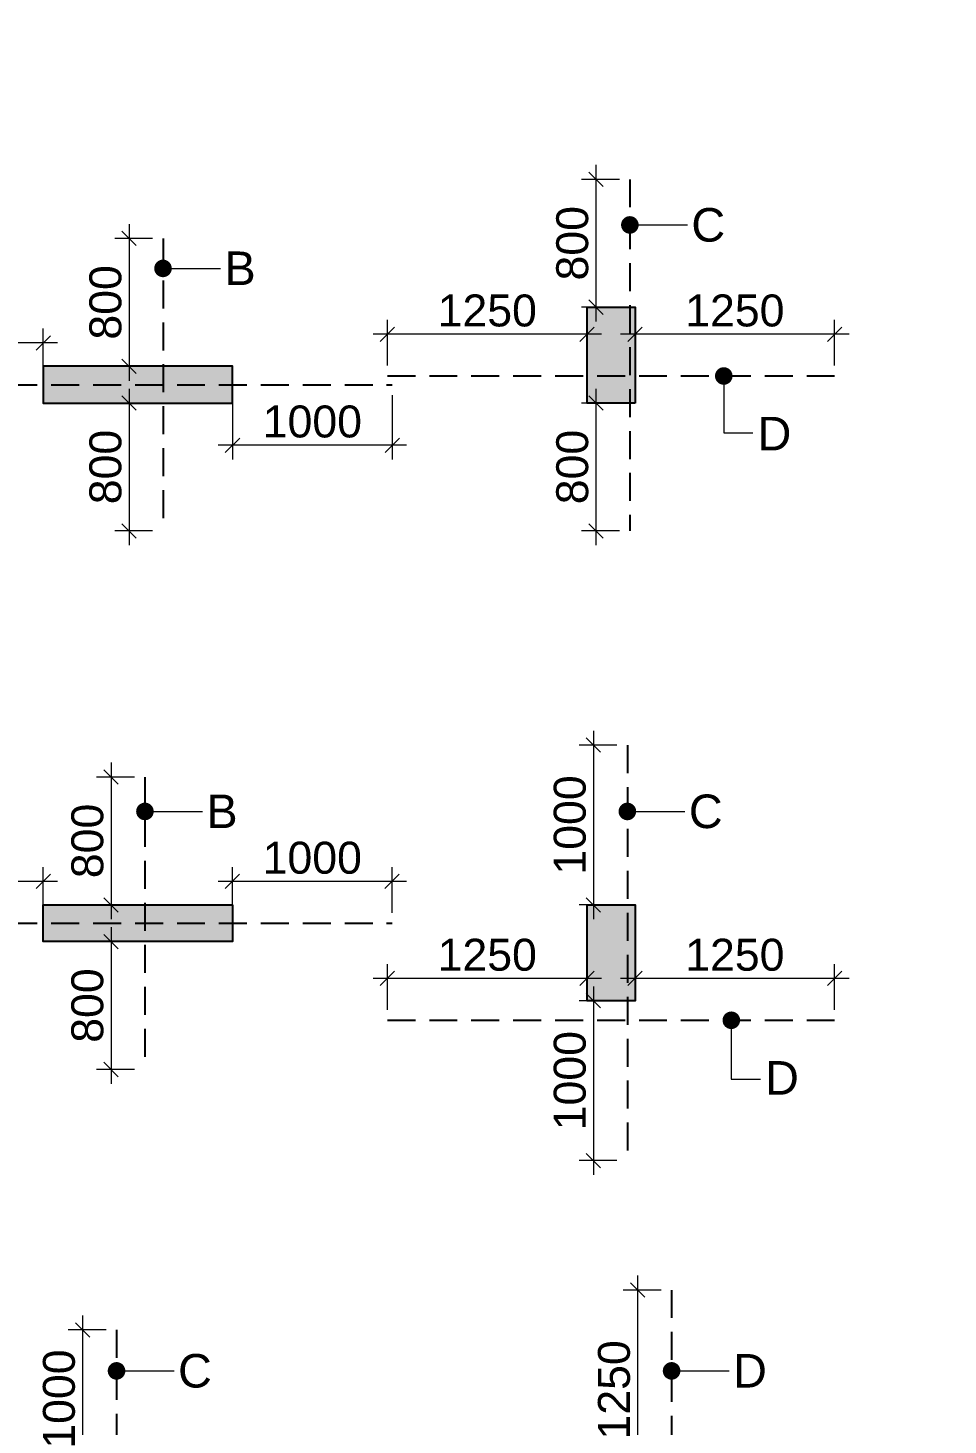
# Model space of a CAD drawing. Header units: millimetres. Extents: x 1123469 to 1883119, y -126924 to 196924.
# Drawn here: x 1485553 to 1491314, y 142469 to 151212 of the extents above; entities that cross this region are included whole.
import ezdxf

# ---------------------------------------------------------------- set-up
doc = ezdxf.new("R2010")
doc.units = ezdxf.units.MM
doc.header["$LTSCALE"] = 500
doc.header["$MEASUREMENT"] = 0
doc.header["$PDMODE"] = 34
doc.linetypes.add('CONTINOUS', pattern=[0])
doc.linetypes.add('HIDDEN', pattern=[0.375, 0.25, -0.125])
doc.layers.get('Defpoints').update_dxf_attribs({"lineweight": 0})
for name, color, linetype, lineweight in [('ARWO', 1, 'Continuous', 18), ('CUT OUT', 1, 'Continuous', 13), ('S - SUNK', 251, 'Continuous', 0), ('TOWER COL HATCH', 253, 'Continuous', 20)]:
    doc.layers.add(name, color=color, linetype=linetype, lineweight=lineweight)
for name, color, linetype in [('COL. DIM', 3, 'Continuous'), ('reinf.', 4, 'Continuous'), ('TEXT 1', 1, 'Continuous'), ('TOWER AREA COLUMN.', 6, 'Continuous')]:
    doc.layers.add(name, color=color, linetype=linetype)
doc.styles.add('3mm', font='arial.ttf')
doc.dimstyles.new('PARAMVEER', dxfattribs={"dimtxt": 200, "dimasz": 100, "dimexe": 0, "dimexo": 25, "dimgap": 10, "dimtad": 1, "dimdec": 0, "dimrnd": 5, "dimzin": 0, "dimdsep": 46, "dimtxsty": '3mm', "dimblk": 'OBLIQUE', "dimcen": 0.09, "dimdle": 75, "dimclrd": 1, "dimclre": 1, "dimclrt": 3, "dimadec": 0, "dimazin": 0, "dimtfac": 1, "dimtdec": 0, "dimtmove": 1, "dimatfit": 3, "dimfxl": 100, "dimtolj": 1, "dimtzin": 0, "dimlwd": 18, "dimlwe": 5, "dimarcsym": 0})
doc.dimstyles.new('PARAMVEER BEAM', dxfattribs={"dimtxt": 200, "dimasz": 100, "dimexe": 0, "dimexo": 0, "dimgap": 10, "dimtad": 1, "dimdec": 0, "dimzin": 0, "dimdsep": 46, "dimtxsty": '3mm', "dimblk": 'ARCHTICK', "dimcen": 0.09, "dimdle": 75, "dimclrd": 1, "dimclre": 1, "dimclrt": 3, "dimadec": 0, "dimazin": 0, "dimtfac": 1, "dimtdec": 0, "dimtmove": 1, "dimatfit": 3, "dimfxl": 100, "dimtolj": 1, "dimtzin": 0, "dimlwd": 18, "dimlwe": 5, "dimarcsym": 0})

# ---------------------------------------------------------------- blocks, each defined once
blk = doc.blocks.new('3tgra')
at = {"layer": 'TOWER COL HATCH'}
h = blk.add_hatch(color=253, dxfattribs=at)
h.dxf.hatch_style = 1
h.paths.add_polyline_path([(1391530.6, 85841.7), (1391230.6, 85841.7), (1391230.6, 86441.7), (1391530.6, 86441.7)])
h = blk.add_hatch(color=253, dxfattribs=at)
h.dxf.hatch_style = 1
h.paths.add_polyline_path([(1389010.6, 85841.7), (1389010.6, 86071.7), (1387825.6, 86071.7), (1387825.6, 85841.7)])
h = blk.add_hatch(color=253, dxfattribs=at)
h.dxf.hatch_style = 1
h.paths.add_polyline_path([(1389009.9, 82701.7), (1389009.9, 82471.7), (1387825.6, 82471.7), (1387825.6, 82701.7)])
h = blk.add_hatch(color=253, dxfattribs=at)
h.dxf.hatch_style = 1
h.paths.add_polyline_path([(1391230.6, 82701.7), (1391530.6, 82701.7), (1391530.6, 82101.7), (1391230.6, 82101.7)])
at = {"layer": 'TOWER AREA COLUMN.', "color": 4}
for points in [[(1391530.6, 85841.7), (1391230.6, 85841.7), (1391230.6, 86441.7), (1391530.6, 86441.7)], [(1389010.6, 85841.7), (1389010.6, 86071.7), (1387825.6, 86071.7), (1387825.6, 85841.7)], [(1389009.9, 82701.7), (1389009.9, 82471.7), (1387825.6, 82471.7), (1387825.6, 82701.7)], [(1391230.6, 82701.7), (1391530.6, 82701.7), (1391530.6, 82101.7), (1391230.6, 82101.7)]]:
    blk.add_lwpolyline(points, close=True, dxfattribs=at)
blk = doc.blocks.new('_Oblique')
at = {"color": 0, "linetype": 'ByBlock', "lineweight": -2}
blk.add_line((-0.5, -0.5), (0.5, 0.5), dxfattribs=at)
blk = doc.blocks.new('*D270')
at = {"layer": 'COL. DIM', "color": 1, "lineweight": 18, "ltscale": 10, "transparency": 16777216}
blk.add_line((1486186.6, 148954.2), (1486186.6, 147974.2), dxfattribs=at)
at = {"layer": 'COL. DIM', "color": 1, "linetype": 'CONTINOUS', "lineweight": 5, "ltscale": 10, "transparency": 16777216}
for p, q in [((1486334, 148864.2), (1486096.6, 148864.2)), ((1486334, 148064.2), (1486096.6, 148064.2))]:
    blk.add_line(p, q, dxfattribs=at)
at = {"layer": 'Defpoints', "color": 0, "ltscale": 10, "transparency": 16777216}
for p in [(1486399, 148864.2), (1486186.6, 148064.2), (1486399, 148064.2)]:
    blk.add_point(p, dxfattribs=at)
at = {"layer": 'COL. DIM', "color": 1, "lineweight": 18, "ltscale": 10, "transparency": 16777216, "xscale": 90, "yscale": 90, "zscale": 90}
for p, rotation in [((1486186.6, 148864.2), 90), ((1486186.6, 148064.2), 270)]:
    blk.add_blockref('_Oblique', p, dxfattribs=dict(at, rotation=rotation))
at = {"layer": 'COL. DIM', "color": 3, "ltscale": 10, "transparency": 16777216, "insert": (1486039.5, 148464.2), "char_height": 200, "attachment_point": 5, "rotation": 90, "style": '3mm'}
blk.add_mtext('\\A1;800', dxfattribs=at)
blk = doc.blocks.new('_ArchTick')
at = {"color": 0, "linetype": 'ByBlock', "const_width": 0.15}
blk.add_lwpolyline([(-0.5, -0.5), (0.5, 0.5)], dxfattribs=at)
blk = doc.blocks.new('*D271')
at = {"layer": 'COL. DIM', "color": 1, "linetype": 'CONTINOUS', "lineweight": 5, "ltscale": 10, "transparency": 16777216}
for p, q in [((1484649.2, 149044.2), (1484649.2, 149330.8)), ((1485649.2, 149044.2), (1485649.2, 149330.8))]:
    blk.add_line(p, q, dxfattribs=at)
at = {"layer": 'COL. DIM', "color": 1, "lineweight": 18, "ltscale": 10, "transparency": 16777216}
blk.add_line((1485739.2, 149240.8), (1484559.2, 149240.8), dxfattribs=at)
at = {"layer": 'Defpoints', "color": 0, "ltscale": 10, "transparency": 16777216}
for p in [(1484649.2, 149240.8), (1484649.2, 148979.2), (1485649.2, 148979.2)]:
    blk.add_point(p, dxfattribs=at)
at = {"layer": 'COL. DIM', "color": 1, "lineweight": 18, "ltscale": 10, "transparency": 16777216, "xscale": 90, "yscale": 90, "zscale": 90, "rotation": 180}
blk.add_blockref('_Oblique', (1484649.2, 149240.8), dxfattribs=at)
at = {"layer": 'COL. DIM', "color": 1, "lineweight": 18, "ltscale": 10, "transparency": 16777216, "xscale": 90, "yscale": 90, "zscale": 90}
blk.add_blockref('_Oblique', (1485649.2, 149240.8), dxfattribs=at)
at = {"layer": 'COL. DIM', "color": 3, "ltscale": 10, "transparency": 16777216, "insert": (1485149.2, 149387.9), "char_height": 200, "attachment_point": 5, "style": '3mm'}
blk.add_mtext('\\A1;1000', dxfattribs=at)
blk = doc.blocks.new('*D272')
at = {"layer": 'COL. DIM', "color": 1, "linetype": 'CONTINOUS', "lineweight": 5, "ltscale": 10, "transparency": 16777216}
for p, q in [((1486834.2, 148914.2), (1486834.2, 148510.6)), ((1487834.2, 148914.2), (1487834.2, 148510.6))]:
    blk.add_line(p, q, dxfattribs=at)
at = {"layer": 'COL. DIM', "color": 1, "lineweight": 18, "ltscale": 10, "transparency": 16777216}
blk.add_line((1487924.2, 148600.6), (1486744.2, 148600.6), dxfattribs=at)
at = {"layer": 'Defpoints', "color": 0, "ltscale": 10, "transparency": 16777216}
for p in [(1486834.2, 148979.2), (1487834.2, 148979.2), (1486834.2, 148600.6)]:
    blk.add_point(p, dxfattribs=at)
at = {"layer": 'COL. DIM', "color": 1, "lineweight": 18, "ltscale": 10, "transparency": 16777216, "xscale": 90, "yscale": 90, "zscale": 90, "rotation": 180}
blk.add_blockref('_Oblique', (1486834.2, 148600.6), dxfattribs=at)
at = {"layer": 'COL. DIM', "color": 1, "lineweight": 18, "ltscale": 10, "transparency": 16777216, "xscale": 90, "yscale": 90, "zscale": 90}
blk.add_blockref('_Oblique', (1487834.2, 148600.6), dxfattribs=at)
at = {"layer": 'COL. DIM', "color": 3, "ltscale": 10, "transparency": 16777216, "insert": (1487334.2, 148747.7), "char_height": 200, "attachment_point": 5, "style": '3mm'}
blk.add_mtext('\\A1;1000', dxfattribs=at)
blk = doc.blocks.new('*D273')
at = {"layer": 'COL. DIM', "color": 1, "lineweight": 18, "ltscale": 10, "transparency": 16777216}
blk.add_line((1486186.6, 149984.2), (1486186.6, 149004.2), dxfattribs=at)
at = {"layer": 'COL. DIM', "color": 1, "linetype": 'CONTINOUS', "lineweight": 5, "ltscale": 10, "transparency": 16777216}
for p, q in [((1486334, 149894.2), (1486096.6, 149894.2)), ((1486334, 149094.2), (1486096.6, 149094.2))]:
    blk.add_line(p, q, dxfattribs=at)
at = {"layer": 'Defpoints', "color": 0, "ltscale": 10, "transparency": 16777216}
for p in [(1486399, 149894.2), (1486186.6, 149094.2), (1486399, 149094.2)]:
    blk.add_point(p, dxfattribs=at)
at = {"layer": 'COL. DIM', "color": 1, "lineweight": 18, "ltscale": 10, "transparency": 16777216, "xscale": 90, "yscale": 90, "zscale": 90}
for p, rotation in [((1486186.6, 149894.2), 90), ((1486186.6, 149094.2), 270)]:
    blk.add_blockref('_Oblique', p, dxfattribs=dict(at, rotation=rotation))
at = {"layer": 'COL. DIM', "color": 3, "ltscale": 10, "transparency": 16777216, "insert": (1486039.5, 149494.2), "char_height": 200, "attachment_point": 5, "rotation": 90, "style": '3mm'}
blk.add_mtext('\\A1;800', dxfattribs=at)
blk = doc.blocks.new('*D300')
at = {"layer": 'COL. DIM', "color": 1, "lineweight": 18, "ltscale": 10, "transparency": 16777216}
blk.add_line((1489109.6, 148954.2), (1489109.6, 147974.2), dxfattribs=at)
at = {"layer": 'COL. DIM', "color": 1, "linetype": 'CONTINOUS', "lineweight": 5, "ltscale": 10, "transparency": 16777216}
for p, q in [((1489257, 148864.2), (1489019.6, 148864.2)), ((1489257, 148064.2), (1489019.6, 148064.2))]:
    blk.add_line(p, q, dxfattribs=at)
at = {"layer": 'Defpoints', "color": 0, "ltscale": 10, "transparency": 16777216}
for p in [(1489322, 148864.2), (1489109.6, 148064.2), (1489322, 148064.2)]:
    blk.add_point(p, dxfattribs=at)
at = {"layer": 'COL. DIM', "color": 1, "lineweight": 18, "ltscale": 10, "transparency": 16777216, "xscale": 90, "yscale": 90, "zscale": 90}
for p, rotation in [((1489109.6, 148864.2), 90), ((1489109.6, 148064.2), 270)]:
    blk.add_blockref('_Oblique', p, dxfattribs=dict(at, rotation=rotation))
at = {"layer": 'COL. DIM', "color": 3, "ltscale": 10, "transparency": 16777216, "insert": (1488962.4, 148464.2), "char_height": 200, "attachment_point": 5, "rotation": 90, "style": '3mm'}
blk.add_mtext('\\A1;800', dxfattribs=at)
blk = doc.blocks.new('*D301')
at = {"layer": 'COL. DIM', "color": 1, "linetype": 'CONTINOUS', "lineweight": 5, "ltscale": 10, "transparency": 16777216}
for p, q in [((1487804.2, 149098.7), (1487804.2, 149385.2)), ((1489054.2, 149098.7), (1489054.2, 149385.2))]:
    blk.add_line(p, q, dxfattribs=at)
at = {"layer": 'COL. DIM', "color": 1, "lineweight": 18, "ltscale": 10, "transparency": 16777216}
blk.add_line((1489144.2, 149295.2), (1487714.2, 149295.2), dxfattribs=at)
at = {"layer": 'Defpoints', "color": 0, "ltscale": 10, "transparency": 16777216}
for p in [(1487804.2, 149295.2), (1487804.2, 149033.7), (1489054.2, 149033.7)]:
    blk.add_point(p, dxfattribs=at)
at = {"layer": 'COL. DIM', "color": 1, "lineweight": 18, "ltscale": 10, "transparency": 16777216, "xscale": 90, "yscale": 90, "zscale": 90, "rotation": 180}
blk.add_blockref('_Oblique', (1487804.2, 149295.2), dxfattribs=at)
at = {"layer": 'COL. DIM', "color": 1, "lineweight": 18, "ltscale": 10, "transparency": 16777216, "xscale": 90, "yscale": 90, "zscale": 90}
blk.add_blockref('_Oblique', (1489054.2, 149295.2), dxfattribs=at)
at = {"layer": 'COL. DIM', "color": 3, "ltscale": 10, "transparency": 16777216, "insert": (1488429.2, 149442.3), "char_height": 200, "attachment_point": 5, "style": '3mm'}
blk.add_mtext('\\A1;1250', dxfattribs=at)
blk = doc.blocks.new('*D302')
at = {"layer": 'COL. DIM', "color": 1, "linetype": 'CONTINOUS', "lineweight": 5, "ltscale": 10, "transparency": 16777216}
for p, q in [((1489354.2, 149098.7), (1489354.2, 149385.2)), ((1490604.2, 149098.7), (1490604.2, 149385.2))]:
    blk.add_line(p, q, dxfattribs=at)
at = {"layer": 'COL. DIM', "color": 1, "lineweight": 18, "ltscale": 10, "transparency": 16777216}
blk.add_line((1490694.2, 149295.2), (1489264.2, 149295.2), dxfattribs=at)
at = {"layer": 'Defpoints', "color": 0, "ltscale": 10, "transparency": 16777216}
for p in [(1489354.2, 149295.2), (1489354.2, 149033.7), (1490604.2, 149033.7)]:
    blk.add_point(p, dxfattribs=at)
at = {"layer": 'COL. DIM', "color": 1, "lineweight": 18, "ltscale": 10, "transparency": 16777216, "xscale": 90, "yscale": 90, "zscale": 90, "rotation": 180}
blk.add_blockref('_Oblique', (1489354.2, 149295.2), dxfattribs=at)
at = {"layer": 'COL. DIM', "color": 1, "lineweight": 18, "ltscale": 10, "transparency": 16777216, "xscale": 90, "yscale": 90, "zscale": 90}
blk.add_blockref('_Oblique', (1490604.2, 149295.2), dxfattribs=at)
at = {"layer": 'COL. DIM', "color": 3, "ltscale": 10, "transparency": 16777216, "insert": (1489979.2, 149442.3), "char_height": 200, "attachment_point": 5, "style": '3mm'}
blk.add_mtext('\\A1;1250', dxfattribs=at)
blk = doc.blocks.new('*D303')
at = {"layer": 'COL. DIM', "color": 1, "lineweight": 18, "ltscale": 10, "transparency": 16777216}
blk.add_line((1489109.6, 150354.2), (1489109.6, 149374.2), dxfattribs=at)
at = {"layer": 'COL. DIM', "color": 1, "linetype": 'CONTINOUS', "lineweight": 5, "ltscale": 10, "transparency": 16777216}
for p, q in [((1489257, 150264.2), (1489019.6, 150264.2)), ((1489257, 149464.2), (1489019.6, 149464.2))]:
    blk.add_line(p, q, dxfattribs=at)
at = {"layer": 'Defpoints', "color": 0, "ltscale": 10, "transparency": 16777216}
for p in [(1489322, 150264.2), (1489109.6, 149464.2), (1489322, 149464.2)]:
    blk.add_point(p, dxfattribs=at)
at = {"layer": 'COL. DIM', "color": 1, "lineweight": 18, "ltscale": 10, "transparency": 16777216, "xscale": 90, "yscale": 90, "zscale": 90}
for p, rotation in [((1489109.6, 150264.2), 90), ((1489109.6, 149464.2), 270)]:
    blk.add_blockref('_Oblique', p, dxfattribs=dict(at, rotation=rotation))
at = {"layer": 'COL. DIM', "color": 3, "ltscale": 10, "transparency": 16777216, "insert": (1488962.4, 149864.2), "char_height": 200, "attachment_point": 5, "rotation": 90, "style": '3mm'}
blk.add_mtext('\\A1;800', dxfattribs=at)
blk = doc.blocks.new('*D328')
at = {"layer": 'COL. DIM', "color": 1, "lineweight": 18, "ltscale": 10, "transparency": 16777216}
blk.add_line((1489093.9, 145214.2), (1489093.9, 144034.2), dxfattribs=at)
at = {"layer": 'COL. DIM', "color": 1, "linetype": 'CONTINOUS', "lineweight": 5, "ltscale": 10, "transparency": 16777216}
for p, q in [((1489241.3, 145124.2), (1489003.9, 145124.2)), ((1489241.3, 144124.2), (1489003.9, 144124.2))]:
    blk.add_line(p, q, dxfattribs=at)
at = {"layer": 'Defpoints', "color": 0, "ltscale": 10, "transparency": 16777216}
for p in [(1489306.3, 145124.2), (1489093.9, 144124.2), (1489306.3, 144124.2)]:
    blk.add_point(p, dxfattribs=at)
at = {"layer": 'COL. DIM', "color": 1, "lineweight": 18, "ltscale": 10, "transparency": 16777216, "xscale": 90, "yscale": 90, "zscale": 90}
for p, rotation in [((1489093.9, 145124.2), 90), ((1489093.9, 144124.2), 270)]:
    blk.add_blockref('_Oblique', p, dxfattribs=dict(at, rotation=rotation))
at = {"layer": 'COL. DIM', "color": 3, "ltscale": 10, "transparency": 16777216, "insert": (1488946.8, 144624.2), "char_height": 200, "attachment_point": 5, "rotation": 90, "style": '3mm'}
blk.add_mtext('\\A1;1000', dxfattribs=at)
blk = doc.blocks.new('*D329')
at = {"layer": 'COL. DIM', "color": 1, "linetype": 'CONTINOUS', "lineweight": 5, "ltscale": 10, "transparency": 16777216}
for p, q in [((1487804.2, 145067.1), (1487804.2, 145353.7)), ((1489054.2, 145189.2), (1489054.2, 145353.7))]:
    blk.add_line(p, q, dxfattribs=at)
at = {"layer": 'COL. DIM', "color": 1, "lineweight": 18, "ltscale": 10, "transparency": 16777216}
blk.add_line((1489144.2, 145263.7), (1487714.2, 145263.7), dxfattribs=at)
at = {"layer": 'Defpoints', "color": 0, "ltscale": 10, "transparency": 16777216}
for p in [(1487804.2, 145263.7), (1489054.2, 145124.2), (1487804.2, 145002.1)]:
    blk.add_point(p, dxfattribs=at)
at = {"layer": 'COL. DIM', "color": 1, "lineweight": 18, "ltscale": 10, "transparency": 16777216, "xscale": 90, "yscale": 90, "zscale": 90, "rotation": 180}
blk.add_blockref('_Oblique', (1487804.2, 145263.7), dxfattribs=at)
at = {"layer": 'COL. DIM', "color": 1, "lineweight": 18, "ltscale": 10, "transparency": 16777216, "xscale": 90, "yscale": 90, "zscale": 90}
blk.add_blockref('_Oblique', (1489054.2, 145263.7), dxfattribs=at)
at = {"layer": 'COL. DIM', "color": 3, "ltscale": 10, "transparency": 16777216, "insert": (1488429.2, 145410.8), "char_height": 200, "attachment_point": 5, "style": '3mm'}
blk.add_mtext('\\A1;1250', dxfattribs=at)
blk = doc.blocks.new('*D330')
at = {"layer": 'COL. DIM', "color": 1, "linetype": 'CONTINOUS', "lineweight": 5, "ltscale": 10, "transparency": 16777216}
for p, q in [((1489354.2, 145189.2), (1489354.2, 145353.7)), ((1490604.2, 145067.1), (1490604.2, 145353.7))]:
    blk.add_line(p, q, dxfattribs=at)
at = {"layer": 'COL. DIM', "color": 1, "lineweight": 18, "ltscale": 10, "transparency": 16777216}
blk.add_line((1490694.2, 145263.7), (1489264.2, 145263.7), dxfattribs=at)
at = {"layer": 'Defpoints', "color": 0, "ltscale": 10, "transparency": 16777216}
for p in [(1489354.2, 145263.7), (1489354.2, 145124.2), (1490604.2, 145002.1)]:
    blk.add_point(p, dxfattribs=at)
at = {"layer": 'COL. DIM', "color": 1, "lineweight": 18, "ltscale": 10, "transparency": 16777216, "xscale": 90, "yscale": 90, "zscale": 90, "rotation": 180}
blk.add_blockref('_Oblique', (1489354.2, 145263.7), dxfattribs=at)
at = {"layer": 'COL. DIM', "color": 1, "lineweight": 18, "ltscale": 10, "transparency": 16777216, "xscale": 90, "yscale": 90, "zscale": 90}
blk.add_blockref('_Oblique', (1490604.2, 145263.7), dxfattribs=at)
at = {"layer": 'COL. DIM', "color": 3, "ltscale": 10, "transparency": 16777216, "insert": (1489979.2, 145410.8), "char_height": 200, "attachment_point": 5, "style": '3mm'}
blk.add_mtext('\\A1;1250', dxfattribs=at)
blk = doc.blocks.new('*D331')
at = {"layer": 'COL. DIM', "color": 1, "lineweight": 18, "ltscale": 10, "transparency": 16777216}
blk.add_line((1489093.9, 146814.2), (1489093.9, 145634.2), dxfattribs=at)
at = {"layer": 'COL. DIM', "color": 1, "linetype": 'CONTINOUS', "lineweight": 5, "ltscale": 10, "transparency": 16777216}
for p, q in [((1489241.3, 146724.2), (1489003.9, 146724.2)), ((1489241.3, 145724.2), (1489003.9, 145724.2))]:
    blk.add_line(p, q, dxfattribs=at)
at = {"layer": 'Defpoints', "color": 0, "ltscale": 10, "transparency": 16777216}
for p in [(1489306.3, 146724.2), (1489093.9, 145724.2), (1489306.3, 145724.2)]:
    blk.add_point(p, dxfattribs=at)
at = {"layer": 'COL. DIM', "color": 1, "lineweight": 18, "ltscale": 10, "transparency": 16777216, "xscale": 90, "yscale": 90, "zscale": 90}
for p, rotation in [((1489093.9, 146724.2), 90), ((1489093.9, 145724.2), 270)]:
    blk.add_blockref('_Oblique', p, dxfattribs=dict(at, rotation=rotation))
at = {"layer": 'COL. DIM', "color": 3, "ltscale": 10, "transparency": 16777216, "insert": (1488946.8, 146224.2), "char_height": 200, "attachment_point": 5, "rotation": 90, "style": '3mm'}
blk.add_mtext('\\A1;1000', dxfattribs=at)
blk = doc.blocks.new('*D335')
at = {"layer": 'COL. DIM', "color": 1, "lineweight": 18, "ltscale": 10, "transparency": 16777216}
blk.add_line((1489370.8, 143404.2), (1489370.8, 141974.2), dxfattribs=at)
at = {"layer": 'COL. DIM', "color": 1, "linetype": 'CONTINOUS', "lineweight": 5, "ltscale": 10, "transparency": 16777216}
for p, q in [((1489518.2, 143314.2), (1489280.8, 143314.2)), ((1489518.2, 142064.2), (1489280.8, 142064.2))]:
    blk.add_line(p, q, dxfattribs=at)
at = {"layer": 'Defpoints', "color": 0, "ltscale": 10, "transparency": 16777216}
for p in [(1489583.2, 143314.2), (1489370.8, 142064.2), (1489583.2, 142064.2)]:
    blk.add_point(p, dxfattribs=at)
at = {"layer": 'COL. DIM', "color": 1, "lineweight": 18, "ltscale": 10, "transparency": 16777216, "xscale": 90, "yscale": 90, "zscale": 90}
for p, rotation in [((1489370.8, 143314.2), 90), ((1489370.8, 142064.2), 270)]:
    blk.add_blockref('_Oblique', p, dxfattribs=dict(at, rotation=rotation))
at = {"layer": 'COL. DIM', "color": 3, "ltscale": 10, "transparency": 16777216, "insert": (1489223.6, 142689.2), "char_height": 200, "attachment_point": 5, "rotation": 90, "style": '3mm'}
blk.add_mtext('\\A1;1250', dxfattribs=at)
blk = doc.blocks.new('*D336')
at = {"layer": 'COL. DIM', "color": 1, "lineweight": 18, "ltscale": 10, "transparency": 16777216}
blk.add_line((1486073.5, 145584.2), (1486073.5, 144604.2), dxfattribs=at)
at = {"layer": 'COL. DIM', "color": 1, "linetype": 'CONTINOUS', "lineweight": 5, "ltscale": 10, "transparency": 16777216}
for p, q in [((1486220.9, 145494.2), (1485983.5, 145494.2)), ((1486220.9, 144694.2), (1485983.5, 144694.2))]:
    blk.add_line(p, q, dxfattribs=at)
at = {"layer": 'Defpoints', "color": 0, "ltscale": 10, "transparency": 16777216}
for p in [(1486285.9, 145494.2), (1486073.5, 144694.2), (1486285.9, 144694.2)]:
    blk.add_point(p, dxfattribs=at)
at = {"layer": 'COL. DIM', "color": 1, "lineweight": 18, "ltscale": 10, "transparency": 16777216, "xscale": 90, "yscale": 90, "zscale": 90}
for p, rotation in [((1486073.5, 145494.2), 90), ((1486073.5, 144694.2), 270)]:
    blk.add_blockref('_Oblique', p, dxfattribs=dict(at, rotation=rotation))
at = {"layer": 'COL. DIM', "color": 3, "ltscale": 10, "transparency": 16777216, "insert": (1485926.4, 145094.2), "char_height": 200, "attachment_point": 5, "rotation": 90, "style": '3mm'}
blk.add_mtext('\\A1;800', dxfattribs=at)
blk = doc.blocks.new('*D337')
at = {"layer": 'COL. DIM', "color": 1, "linetype": 'CONTINOUS', "lineweight": 5, "ltscale": 10, "transparency": 16777216}
for p, q in [((1484649.3, 145674.2), (1484649.3, 145960.8)), ((1485649.3, 145674.2), (1485649.3, 145960.8))]:
    blk.add_line(p, q, dxfattribs=at)
at = {"layer": 'COL. DIM', "color": 1, "lineweight": 18, "ltscale": 10, "transparency": 16777216}
blk.add_line((1485739.3, 145870.8), (1484559.3, 145870.8), dxfattribs=at)
at = {"layer": 'Defpoints', "color": 0, "ltscale": 10, "transparency": 16777216}
for p in [(1484649.3, 145870.8), (1484649.3, 145609.2), (1485649.3, 145609.2)]:
    blk.add_point(p, dxfattribs=at)
at = {"layer": 'COL. DIM', "color": 1, "lineweight": 18, "ltscale": 10, "transparency": 16777216, "xscale": 90, "yscale": 90, "zscale": 90, "rotation": 180}
blk.add_blockref('_Oblique', (1484649.3, 145870.8), dxfattribs=at)
at = {"layer": 'COL. DIM', "color": 1, "lineweight": 18, "ltscale": 10, "transparency": 16777216, "xscale": 90, "yscale": 90, "zscale": 90}
blk.add_blockref('_Oblique', (1485649.3, 145870.8), dxfattribs=at)
at = {"layer": 'COL. DIM', "color": 3, "ltscale": 10, "transparency": 16777216, "insert": (1485024.3, 146017.9), "char_height": 200, "attachment_point": 5, "style": '3mm'}
blk.add_mtext('\\A1;1000', dxfattribs=at)
blk = doc.blocks.new('*D338')
at = {"layer": 'COL. DIM', "color": 1, "linetype": 'CONTINOUS', "lineweight": 5, "ltscale": 10, "transparency": 16777216}
for p, q in [((1486833.6, 145674.2), (1486833.6, 145960.8)), ((1487833.6, 145674.2), (1487833.6, 145960.8))]:
    blk.add_line(p, q, dxfattribs=at)
at = {"layer": 'COL. DIM', "color": 1, "lineweight": 18, "ltscale": 10, "transparency": 16777216}
blk.add_line((1487923.6, 145870.8), (1486743.6, 145870.8), dxfattribs=at)
at = {"layer": 'Defpoints', "color": 0, "ltscale": 10, "transparency": 16777216}
for p in [(1486833.6, 145870.8), (1486833.6, 145609.2), (1487833.6, 145609.2)]:
    blk.add_point(p, dxfattribs=at)
at = {"layer": 'COL. DIM', "color": 1, "lineweight": 18, "ltscale": 10, "transparency": 16777216, "xscale": 90, "yscale": 90, "zscale": 90, "rotation": 180}
blk.add_blockref('_Oblique', (1486833.6, 145870.8), dxfattribs=at)
at = {"layer": 'COL. DIM', "color": 1, "lineweight": 18, "ltscale": 10, "transparency": 16777216, "xscale": 90, "yscale": 90, "zscale": 90}
blk.add_blockref('_Oblique', (1487833.6, 145870.8), dxfattribs=at)
at = {"layer": 'COL. DIM', "color": 3, "ltscale": 10, "transparency": 16777216, "insert": (1487333.6, 146017.9), "char_height": 200, "attachment_point": 5, "style": '3mm'}
blk.add_mtext('\\A1;1000', dxfattribs=at)
blk = doc.blocks.new('*D339')
at = {"layer": 'COL. DIM', "color": 1, "lineweight": 18, "ltscale": 10, "transparency": 16777216}
blk.add_line((1486073.5, 146614.2), (1486073.5, 145634.2), dxfattribs=at)
at = {"layer": 'COL. DIM', "color": 1, "linetype": 'CONTINOUS', "lineweight": 5, "ltscale": 10, "transparency": 16777216}
for p, q in [((1486220.9, 146524.2), (1485983.5, 146524.2)), ((1486220.9, 145724.2), (1485983.5, 145724.2))]:
    blk.add_line(p, q, dxfattribs=at)
at = {"layer": 'Defpoints', "color": 0, "ltscale": 10, "transparency": 16777216}
for p in [(1486285.9, 146524.2), (1486073.5, 145724.2), (1486285.9, 145724.2)]:
    blk.add_point(p, dxfattribs=at)
at = {"layer": 'COL. DIM', "color": 1, "lineweight": 18, "ltscale": 10, "transparency": 16777216, "xscale": 90, "yscale": 90, "zscale": 90}
for p, rotation in [((1486073.5, 146524.2), 90), ((1486073.5, 145724.2), 270)]:
    blk.add_blockref('_Oblique', p, dxfattribs=dict(at, rotation=rotation))
at = {"layer": 'COL. DIM', "color": 3, "ltscale": 10, "transparency": 16777216, "insert": (1485926.4, 146124.2), "char_height": 200, "attachment_point": 5, "rotation": 90, "style": '3mm'}
blk.add_mtext('\\A1;800', dxfattribs=at)
blk = doc.blocks.new('*D347')
at = {"layer": 'COL. DIM', "color": 1, "lineweight": 18, "ltscale": 10, "transparency": 16777216}
blk.add_line((1485895.7, 143154.2), (1485895.7, 141974.2), dxfattribs=at)
at = {"layer": 'COL. DIM', "color": 1, "linetype": 'CONTINOUS', "lineweight": 5, "ltscale": 10, "transparency": 16777216}
for p, q in [((1486043.1, 143064.2), (1485805.7, 143064.2)), ((1486043.1, 142064.2), (1485805.7, 142064.2))]:
    blk.add_line(p, q, dxfattribs=at)
at = {"layer": 'Defpoints', "color": 0, "ltscale": 10, "transparency": 16777216}
for p in [(1486108.1, 143064.2), (1485895.7, 142064.2), (1486108.1, 142064.2)]:
    blk.add_point(p, dxfattribs=at)
at = {"layer": 'COL. DIM', "color": 1, "lineweight": 18, "ltscale": 10, "transparency": 16777216, "xscale": 90, "yscale": 90, "zscale": 90}
for p, rotation in [((1485895.7, 143064.2), 90), ((1485895.7, 142064.2), 270)]:
    blk.add_blockref('_Oblique', p, dxfattribs=dict(at, rotation=rotation))
at = {"layer": 'COL. DIM', "color": 3, "ltscale": 10, "transparency": 16777216, "insert": (1485748.6, 142631.7), "char_height": 200, "attachment_point": 5, "rotation": 90, "style": '3mm'}
blk.add_mtext('\\A1;1000', dxfattribs=at)
blk = doc.blocks.new('*D2624')
at = {"layer": 'COL. DIM', "color": 1, "linetype": 'CONTINOUS', "lineweight": 5, "ltscale": 10, "transparency": 16777216}
for p, q in [((1726903.3, 142855.3), (1726903.3, 142349.5)), ((1727203.3, 141672.5), (1727203.3, 142529.5))]:
    blk.add_line(p, q, dxfattribs=at)
at = {"layer": 'COL. DIM', "color": 1, "lineweight": 18, "ltscale": 10, "transparency": 16777216}
blk.add_line((1726813.3, 142439.5), (1727293.3, 142439.5), dxfattribs=at)
at = {"layer": 'Defpoints', "color": 0, "ltscale": 10, "transparency": 16777216}
for p in [(1726903.3, 142920.3), (1727203.3, 142439.5), (1727203.3, 141607.5), (1405055.6, 139394.2), (1364890.6, 126979.3), (1364890.6, 124332.9)]:
    blk.add_point(p, dxfattribs=at)
at = {"layer": 'S - SUNK', "color": 1, "lineweight": 18, "ltscale": 10, "transparency": 16777216}
blk.add_line((1405130.6, 124332.9), (1364815.6, 124332.9), dxfattribs=at)
at = {"layer": 'S - SUNK', "color": 1, "lineweight": 5, "ltscale": 10, "transparency": 16777216}
for p, q in [((1364890.6, 124333.1), (1364890.6, 124332.9)), ((1405055.6, 124333.1), (1405055.6, 124332.9))]:
    blk.add_line(p, q, dxfattribs=at)
at = {"layer": 'COL. DIM', "color": 1, "lineweight": 18, "ltscale": 10, "transparency": 16777216, "xscale": 90, "yscale": 90, "zscale": 90, "rotation": 180}
blk.add_blockref('_Oblique', (1726903.3, 142439.5), dxfattribs=at)
at = {"layer": 'COL. DIM', "color": 1, "lineweight": 18, "ltscale": 10, "transparency": 16777216, "xscale": 90, "yscale": 90, "zscale": 90}
blk.add_blockref('_Oblique', (1727203.3, 142439.5), dxfattribs=at)
at = {"layer": 'S - SUNK', "color": 1, "lineweight": 18, "ltscale": 10, "transparency": 16777216, "xscale": 100, "yscale": 100, "zscale": 100, "rotation": 180}
blk.add_blockref('_Oblique', (1364890.6, 124332.9), dxfattribs=at)
at = {"layer": 'S - SUNK', "color": 1, "lineweight": 18, "ltscale": 10, "transparency": 16777216, "xscale": 100, "yscale": 100, "zscale": 100}
blk.add_blockref('_Oblique', (1405055.6, 124332.9), dxfattribs=at)
at = {"layer": 'COL. DIM', "color": 3, "ltscale": 10, "transparency": 16777216, "insert": (1727053.3, 142586.6), "char_height": 200, "attachment_point": 5, "style": '3mm'}
blk.add_mtext('\\A1;300', dxfattribs=at)
at = {"layer": 'S - SUNK', "color": 3, "ltscale": 10, "transparency": 16777216, "insert": (1384973.1, 124445), "char_height": 200, "attachment_point": 5, "style": '3mm'}
blk.add_mtext('\\A1;40165', dxfattribs=at)
blk = doc.blocks.new('*D2625')
at = {"layer": 'COL. DIM', "color": 1, "lineweight": 18, "ltscale": 10, "transparency": 16777216}
blk.add_line((1725455.6, 141997.5), (1725455.6, 141517.5), dxfattribs=at)
at = {"layer": 'COL. DIM', "color": 1, "linetype": 'CONTINOUS', "lineweight": 5, "ltscale": 10, "transparency": 16777216}
for p, q in [((1725012.2, 141907.5), (1725545.6, 141907.5)), ((1724393.3, 141607.5), (1725545.6, 141607.5))]:
    blk.add_line(p, q, dxfattribs=at)
at = {"layer": 'Defpoints', "color": 0, "ltscale": 10, "transparency": 16777216}
for p in [(1358872.1, 158914.1), (1431760.6, 158914.1), (1724947.2, 141907.5), (1724328.3, 141607.5), (1725455.6, 141607.5), (1442850.6, 126979.3)]:
    blk.add_point(p, dxfattribs=at)
at = {"layer": 'S - SUNK', "color": 1, "lineweight": 18, "ltscale": 10, "transparency": 16777216}
blk.add_line((1358872.1, 126904.3), (1358872.1, 158989.1), dxfattribs=at)
at = {"layer": 'S - SUNK', "color": 1, "lineweight": 5, "ltscale": 10, "transparency": 16777216}
for p, q in [((1358872.3, 158914.1), (1358872.1, 158914.1)), ((1358872.3, 126979.3), (1358872.1, 126979.3))]:
    blk.add_line(p, q, dxfattribs=at)
at = {"layer": 'COL. DIM', "color": 1, "lineweight": 18, "ltscale": 10, "transparency": 16777216, "xscale": 90, "yscale": 90, "zscale": 90}
for p, rotation in [((1725455.6, 141907.5), 90), ((1725455.6, 141607.5), 270)]:
    blk.add_blockref('_Oblique', p, dxfattribs=dict(at, rotation=rotation))
at = {"layer": 'S - SUNK', "color": 1, "lineweight": 18, "ltscale": 10, "transparency": 16777216, "xscale": 100, "yscale": 100, "zscale": 100}
for p, rotation in [((1358872.1, 158914.1), 90), ((1358872.1, 126979.3), 270)]:
    blk.add_blockref('_Oblique', p, dxfattribs=dict(at, rotation=rotation))
at = {"layer": 'COL. DIM', "color": 3, "ltscale": 10, "transparency": 16777216, "insert": (1725308.4, 141757.5), "char_height": 200, "attachment_point": 5, "rotation": 90, "style": '3mm'}
blk.add_mtext('\\A1;300', dxfattribs=at)
at = {"layer": 'S - SUNK', "color": 3, "ltscale": 10, "transparency": 16777216, "insert": (1358759.9, 142946.7), "char_height": 200, "attachment_point": 5, "rotation": 90, "style": '3mm'}
blk.add_mtext('\\A1;31935', dxfattribs=at)
blk = doc.blocks.new('*D2626')
at = {"layer": 'COL. DIM', "color": 1, "linetype": 'CONTINOUS', "lineweight": 5, "ltscale": 10, "transparency": 16777216}
for p, q in [((1716598.3, 143871.7), (1716598.3, 143375.6)), ((1716298.3, 143802.5), (1716298.3, 143375.6))]:
    blk.add_line(p, q, dxfattribs=at)
at = {"layer": 'COL. DIM', "color": 1, "lineweight": 18, "ltscale": 10, "transparency": 16777216}
for p, q in [((1716688.3, 143465.6), (1716208.3, 143465.6)), ((1717247, 143465.6), (1716598.3, 143465.6))]:
    blk.add_line(p, q, dxfattribs=at)
at = {"layer": 'Defpoints', "color": 0, "ltscale": 10, "transparency": 16777216}
for p in [(1716598.3, 143936.7), (1716298.3, 143867.5), (1716298.3, 143465.6), (1390780.6, 139394.2), (1405055.6, 139394.2), (1405055.6, 138200.6)]:
    blk.add_point(p, dxfattribs=at)
at = {"layer": 'S - SUNK', "color": 1, "lineweight": 18, "ltscale": 10, "transparency": 16777216}
blk.add_line((1390705.6, 138200.6), (1405130.6, 138200.6), dxfattribs=at)
at = {"layer": 'S - SUNK', "color": 1, "lineweight": 5, "ltscale": 10, "transparency": 16777216}
for p, q in [((1390780.6, 138200.7), (1390780.6, 138200.6)), ((1405055.6, 138200.7), (1405055.6, 138200.6))]:
    blk.add_line(p, q, dxfattribs=at)
at = {"layer": 'COL. DIM', "color": 1, "lineweight": 18, "ltscale": 10, "transparency": 16777216, "xscale": 90, "yscale": 90, "zscale": 90, "rotation": 180}
blk.add_blockref('_Oblique', (1716298.3, 143465.6), dxfattribs=at)
at = {"layer": 'COL. DIM', "color": 1, "lineweight": 18, "ltscale": 10, "transparency": 16777216, "xscale": 90, "yscale": 90, "zscale": 90}
blk.add_blockref('_Oblique', (1716598.3, 143465.6), dxfattribs=at)
at = {"layer": 'S - SUNK', "color": 1, "lineweight": 18, "ltscale": 10, "transparency": 16777216, "xscale": 100, "yscale": 100, "zscale": 100, "rotation": 180}
blk.add_blockref('_Oblique', (1390780.6, 138200.6), dxfattribs=at)
at = {"layer": 'S - SUNK', "color": 1, "lineweight": 18, "ltscale": 10, "transparency": 16777216, "xscale": 100, "yscale": 100, "zscale": 100}
blk.add_blockref('_Oblique', (1405055.6, 138200.6), dxfattribs=at)
at = {"layer": 'COL. DIM', "color": 3, "ltscale": 10, "transparency": 16777216, "insert": (1716981.5, 143612.8), "char_height": 200, "attachment_point": 5, "style": '3mm'}
blk.add_mtext('\\A1;300', dxfattribs=at)
at = {"layer": 'S - SUNK', "color": 3, "ltscale": 10, "transparency": 16777216, "insert": (1397918.1, 138312.7), "char_height": 200, "attachment_point": 5, "style": '3mm'}
blk.add_mtext('\\A1;14275', dxfattribs=at)
blk = doc.blocks.new('*D3556')
at = {"layer": 'COL. DIM', "color": 1, "lineweight": 18, "ltscale": 10, "transparency": 16777216}
blk.add_line((1817173.9, 134747.8), (1817173.9, 133597.8), dxfattribs=at)
at = {"layer": 'COL. DIM', "color": 1, "linetype": 'CONTINOUS', "lineweight": 5, "ltscale": 10, "transparency": 16777216}
for p, q in [((1817863.7, 134657.8), (1817083.9, 134657.8)), ((1816402.2, 133687.8), (1817263.9, 133687.8))]:
    blk.add_line(p, q, dxfattribs=at)
at = {"layer": 'Defpoints', "color": 0, "ltscale": 10, "transparency": 16777216}
for p in [(1417087.7, 156599.2), (1417240.6, 156599.2), (1417240.6, 155194.2), (1817928.7, 134657.8), (1816337.2, 133687.8), (1817173.9, 133687.8)]:
    blk.add_point(p, dxfattribs=at)
at = {"layer": 'S - SUNK', "color": 1, "lineweight": 18, "ltscale": 10, "transparency": 16777216}
blk.add_line((1417087.7, 155119.2), (1417087.7, 156674.2), dxfattribs=at)
at = {"layer": 'S - SUNK', "color": 1, "lineweight": 5, "ltscale": 10, "transparency": 16777216}
for p, q in [((1417087.8, 156599.2), (1417087.7, 156599.2)), ((1417087.8, 155194.2), (1417087.7, 155194.2))]:
    blk.add_line(p, q, dxfattribs=at)
at = {"layer": 'COL. DIM', "color": 1, "lineweight": 18, "ltscale": 10, "transparency": 16777216, "xscale": 90, "yscale": 90, "zscale": 90}
for p, rotation in [((1817173.9, 134657.8), 90), ((1817173.9, 133687.8), 270)]:
    blk.add_blockref('_Oblique', p, dxfattribs=dict(at, rotation=rotation))
at = {"layer": 'S - SUNK', "color": 1, "lineweight": 18, "ltscale": 10, "transparency": 16777216, "xscale": 100, "yscale": 100, "zscale": 100}
for p, rotation in [((1417087.7, 156599.2), 90), ((1417087.7, 155194.2), 270)]:
    blk.add_blockref('_Oblique', p, dxfattribs=dict(at, rotation=rotation))
at = {"layer": 'COL. DIM', "color": 3, "ltscale": 10, "transparency": 16777216, "insert": (1817026.8, 134172.8), "char_height": 200, "attachment_point": 5, "rotation": 90, "style": '3mm'}
blk.add_mtext('\\A1;970', dxfattribs=at)
at = {"layer": 'S - SUNK', "color": 3, "ltscale": 10, "transparency": 16777216, "insert": (1416975.6, 155896.7), "char_height": 200, "attachment_point": 5, "rotation": 90, "style": '3mm'}
blk.add_mtext('\\A1;1405', dxfattribs=at)

msp = doc.modelspace()

# ---------------------------------------------------------------- linework, layer by layer
at = {"layer": 'reinf.', "color": 4, "linetype": 'HIDDEN', "ltscale": 1.4}
for p, q in [((1489322, 150264.2), (1489322, 148064.2)), ((1486399, 149894.2), (1486399, 148064.2)), ((1484649.2, 148979.2), (1487834.2, 148979.2)), ((1487804.2, 149033.7), (1490604.2, 149033.7)), ((1489306.3, 146724.2), (1489306.3, 144124.2)), ((1486285.9, 146524.2), (1486285.9, 144694.2)), ((1484649.3, 145609.2), (1487833.6, 145609.2)), ((1487804.2, 145002.1), (1490604.2, 145002.1)), ((1489583.2, 143314.2), (1489583.2, 140514.2)), ((1486108.1, 143064.2), (1486108.1, 140764.2))]:
    msp.add_line(p, q, dxfattribs=at)

# ---------------------------------------------------------------- block references
at = {"layer": 'CUT OUT', "color": 4}
msp.add_blockref('3tgra', (97823.6, 63022.5), dxfattribs=at)

# ---------------------------------------------------------------- texts
at = {"layer": 'TEXT 1', "color": 2, "linetype": 'ByBlock', "style": '3mm'}
for s, p in [('C', (1489706.9, 149874.6, -0.1)), ('B', (1486783.9, 149602.7, -0.1)), ('D', (1490121.1, 148568.1, -0.1)), ('B', (1486670.8, 146204.6, -0.1)), ('C', (1489691.2, 146204.6, -0.1)), ('D', (1490168.4, 144536.6, -0.1)), ('C', (1486493.1, 142703.8, -0.1)), ('D', (1489968.1, 142703.8, -0.1))]:
    msp.add_text(s, height=210, dxfattribs=at).set_placement(p)

# ---------------------------------------------------------------- dimensions: what is measured, and where the dimension line sits
at = {"layer": 'COL. DIM', "color": 6, "ltscale": 10}
for base, p1, p2, angle, picture, middle in [((1725455.6, 141607.5), (1724947.2, 141907.5), (1724328.3, 141607.5), 90, '*D2625', (1725455.6, 141757.5)), ((1487804.2, 149295.2), (1489054.2, 149033.7), (1487804.2, 149033.7), 180, '*D301', (1488429.2, 149295.2)), ((1484649.3, 145870.8), (1485649.3, 145609.2), (1484649.3, 145609.2), 180, '*D337', (1485024.3, 145870.8)), ((1487804.2, 145263.7), (1489054.2, 145124.2), (1487804.2, 145002.1), 180, '*D329', (1488429.2, 145263.7)), ((1716298.3, 143465.6), (1716598.3, 143936.7), (1716298.3, 143867.5), 180, '*D2626', (1716981.5, 143465.6)), ((1485895.7, 142064.2), (1486108.1, 143064.2), (1486108.1, 142064.2), 90, '*D347', (1485895.7, 142631.7))]:
    dim = msp.add_linear_dim(base=base, p1=p1, p2=p2, angle=angle, dimstyle='PARAMVEER', override={"dimasz": 90, "dimexe": 90, "dimexo": 65, "dimgap": 45, "dimpost": '\\X', "dimdle": 90, "dimfxl": 0.18, "dimarcsym": 1}, dxfattribs=at)
    dim.commit()
    dim.dimension.update_dxf_attribs({"geometry": picture, "text_midpoint": middle, "dimtype": 160})
for base, p1, p2, angle, picture, middle in [((1817173.9, 133687.8), (1817928.7, 134657.8), (1816337.2, 133687.8), 90, '*D3556', (1817026.8, 134172.8)), ((1489109.6, 149464.2), (1489322, 150264.2), (1489322, 149464.2), 90, '*D303', (1488962.4, 149864.2)), ((1486186.6, 149094.2), (1486399, 149894.2), (1486399, 149094.2), 90, '*D273', (1486039.5, 149494.2)), ((1484649.2, 149240.8), (1485649.2, 148979.2), (1484649.2, 148979.2), 180, '*D271', (1485149.2, 149387.9)), ((1489354.2, 149295.2), (1490604.2, 149033.7), (1489354.2, 149033.7), 180, '*D302', (1489979.2, 149442.3)), ((1486834.2, 148600.6), (1487834.2, 148979.2), (1486834.2, 148979.2), 180, '*D272', (1487334.2, 148747.7)), ((1486186.6, 148064.2), (1486399, 148864.2), (1486399, 148064.2), 90, '*D270', (1486039.5, 148464.2)), ((1489109.6, 148064.2), (1489322, 148864.2), (1489322, 148064.2), 90, '*D300', (1488962.4, 148464.2)), ((1489093.9, 145724.2), (1489306.3, 146724.2), (1489306.3, 145724.2), 90, '*D331', (1488946.8, 146224.2)), ((1486073.5, 145724.2), (1486285.9, 146524.2), (1486285.9, 145724.2), 90, '*D339', (1485926.4, 146124.2)), ((1486833.6, 145870.8), (1487833.6, 145609.2), (1486833.6, 145609.2), 180, '*D338', (1487333.6, 146017.9)), ((1486073.5, 144694.2), (1486285.9, 145494.2), (1486285.9, 144694.2), 90, '*D336', (1485926.4, 145094.2)), ((1489354.2, 145263.7), (1490604.2, 145002.1), (1489354.2, 145124.2), 180, '*D330', (1489979.2, 145410.8)), ((1489093.9, 144124.2), (1489306.3, 145124.2), (1489306.3, 144124.2), 90, '*D328', (1488946.8, 144624.2)), ((1489370.8, 142064.2), (1489583.2, 143314.2), (1489583.2, 142064.2), 90, '*D335', (1489223.6, 142689.2))]:
    dim = msp.add_linear_dim(base=base, p1=p1, p2=p2, angle=angle, dimstyle='PARAMVEER', override={"dimasz": 90, "dimexe": 90, "dimexo": 65, "dimgap": 45, "dimpost": '\\X', "dimdle": 90, "dimfxl": 0.18, "dimarcsym": 1}, dxfattribs=at)
    dim.commit()
    dim.dimension.update_dxf_attribs({"geometry": picture, "text_midpoint": middle})
dim = msp.add_linear_dim(base=(1727203.3, 142439.5), p1=(1726903.3, 142920.3), p2=(1727203.3, 141607.5), dimstyle='PARAMVEER', override={"dimasz": 90, "dimexe": 90, "dimexo": 65, "dimgap": 45, "dimpost": '\\X', "dimdle": 90, "dimfxl": 0.18, "dimarcsym": 1}, dxfattribs=at)
dim.commit()
dim.dimension.update_dxf_attribs({"geometry": '*D2624', "text_midpoint": (1727053.3, 142439.5), "dimtype": 160})
at = {"layer": 'S - SUNK', "color": 4, "ltscale": 10}
for base, p1, p2, picture, middle in [((1358872.1, 158914.1), (1442850.6, 126979.3), (1431760.6, 158914.1), '*D2625', (1358759.9, 142946.7)), ((1417087.7, 156599.2), (1417240.6, 155194.2), (1417240.6, 156599.2), '*D3556', (1416975.6, 155896.7))]:
    dim = msp.add_linear_dim(base=base, p1=p1, p2=p2, angle=90, dimstyle='PARAMVEER', override={"dimpost": '\\X', "dimfxl": 0.15, "dimfxlon": 1, "dimarcsym": 1}, dxfattribs=at)
    dim.commit()
    dim.dimension.update_dxf_attribs({"geometry": picture, "text_midpoint": middle})
for base, p1, p2, picture, middle in [((1405055.6, 138200.6), (1390780.6, 139394.2), (1405055.6, 139394.2), '*D2626', (1397918.1, 138312.7)), ((1364890.6, 124332.9), (1405055.6, 139394.2), (1364890.6, 126979.3), '*D2624', (1384973.1, 124445))]:
    dim = msp.add_linear_dim(base=base, p1=p1, p2=p2, dimstyle='PARAMVEER', override={"dimpost": '\\X', "dimfxl": 0.15, "dimfxlon": 1, "dimarcsym": 1}, dxfattribs=at)
    dim.commit()
    dim.dimension.update_dxf_attribs({"geometry": picture, "text_midpoint": middle})

# ---------------------------------------------------------------- leaders
at = {"layer": 'ARWO', "color": 1}
for points in [[(1489322, 149978.9), (1489682.4, 149978.9)], [(1486399, 149706.9), (1486759.5, 149706.9)], [(1489909.9, 149033.7), (1489909.9, 148678.9), (1490092.3, 148678.9)], [(1486285.9, 146308.9), (1486646.4, 146308.9)], [(1489306.3, 146308.9), (1489666.8, 146308.9)], [(1489957.2, 145002.1), (1489957.2, 144634.5), (1490139.6, 144634.5)], [(1486108.1, 142808.1), (1486468.6, 142808.1)], [(1489583.2, 142808.1), (1489943.6, 142808.1)]]:
    msp.add_leader(points, dimstyle='PARAMVEER BEAM', override={"dimasz": 110, "dimtad": 0, "dimldrblk": 'Dot', "dimfxl": 0, "dimarcsym": 1}, dxfattribs=at)

doc.saveas('drawing.dxf')
